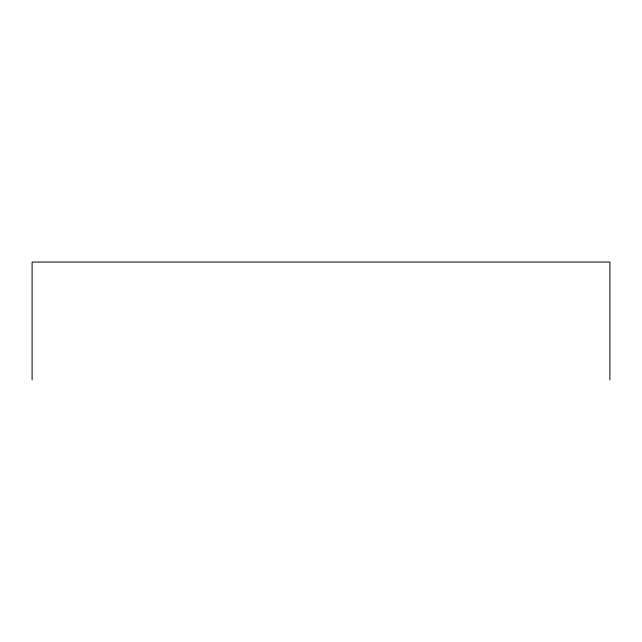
<?xml version="1.0" encoding="UTF-8"?>
<svg xmlns="http://www.w3.org/2000/svg" width="642" height="642" viewBox="0 0 642 642"><rect width="100%" height="100%" fill="white"/><g stroke="black" fill="none" stroke-linecap="round" stroke-linejoin="round"><path stroke-width="0.96" d="M609.9 379.944L609.9 262.056L32.1 262.056L32.1 379.944"/></g></svg>
